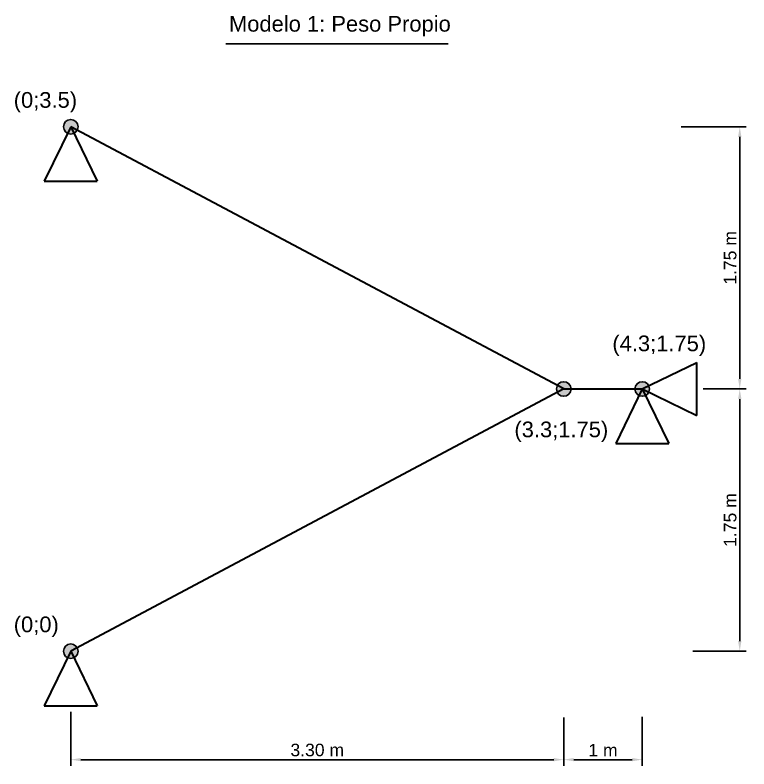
# Model space of a CAD drawing. Extents: x 266.21 to 273.32, y 45.46 to 48.86.
# Drawn here: x 268.307 to 269.476, y 45.455 to 46.655 of the extents above; entities that cross this region are included whole.
import ezdxf

# ---------------------------------------------------------------- set-up
doc = ezdxf.new("R2010")
doc.units = 0
doc.layers.get('0').update_dxf_attribs({"linetype": 'CONTINUOUS'})
doc.layers.get('Defpoints').update_dxf_attribs({"linetype": 'CONTINUOUS'})
doc.layers.add('Cotas', color=3, linetype='CONTINUOUS')
doc.styles.get("Standard").update_dxf_attribs({"font": 'arial.ttf', "height": 0.02})
doc.dimstyles.new('ISO-25', dxfattribs={"dimtxt": 0.01, "dimasz": 0.016, "dimexe": 0.001, "dimexo": 0.001, "dimgap": 0.005, "dimtad": 1, "dimtxsty": 'Standard', "dimcen": 0.016, "dimadec": 0, "dimazin": 0, "dimtfac": 1, "dimtmove": 0, "dimatfit": 3, "dimfxl": 0, "dimarcsym": 0})

# ---------------------------------------------------------------- blocks, each defined once
blk = doc.blocks.new('*D23')
at = {"color": 0, "lineweight": -2}
for p, q in [((269.3678, 46.4775), (269.4711, 46.4775)), ((269.4611, 46.0761), (269.4611, 46.4615)), ((269.4026, 46.0601), (269.4711, 46.0601))]:
    blk.add_line(p, q, dxfattribs=at)
at = {"color": 0}
for points in [[(269.4585, 46.4615), (269.4638, 46.4615), (269.4611, 46.4775)], [(269.4585, 46.0761), (269.4638, 46.0761), (269.4611, 46.0601)]]:
    blk.add_solid(points, dxfattribs=at)
at = {"layer": 'Defpoints', "color": 0}
for p in [(269.3578, 46.4775), (269.4611, 46.4775), (269.3926, 46.0601)]:
    blk.add_point(p, dxfattribs=at)
at = {"color": 0, "insert": (269.4459, 46.2688), "char_height": 0.02, "attachment_point": 5, "rotation": 90}
blk.add_mtext('1.75 m', dxfattribs=at)
blk = doc.blocks.new('*D22')
at = {"color": 0, "lineweight": -2}
for p, q in [((269.4026, 46.0601), (269.4711, 46.0601)), ((269.4611, 45.6586), (269.4611, 46.0441)), ((269.3862, 45.6426), (269.4711, 45.6426))]:
    blk.add_line(p, q, dxfattribs=at)
at = {"color": 0}
for points in [[(269.4585, 46.0441), (269.4638, 46.0441), (269.4611, 46.0601)], [(269.4585, 45.6586), (269.4638, 45.6586), (269.4611, 45.6426)]]:
    blk.add_solid(points, dxfattribs=at)
at = {"layer": 'Defpoints', "color": 0}
for p in [(269.3926, 46.0601), (269.4611, 46.0601), (269.3762, 45.6426)]:
    blk.add_point(p, dxfattribs=at)
at = {"color": 0, "insert": (269.4459, 45.8514), "char_height": 0.02, "attachment_point": 5, "rotation": 90}
blk.add_mtext('1.75 m', dxfattribs=at)
blk = doc.blocks.new('*D21')
at = {"color": 0, "lineweight": -2}
for p, q in [((269.1808, 45.537), (269.1808, 45.4599)), ((269.3058, 45.5383), (269.3058, 45.4599)), ((269.1968, 45.4699), (269.2898, 45.4699))]:
    blk.add_line(p, q, dxfattribs=at)
at = {"color": 0}
for points in [[(269.1968, 45.4726), (269.1968, 45.4673), (269.1808, 45.4699)], [(269.2898, 45.4726), (269.2898, 45.4673), (269.3058, 45.4699)]]:
    blk.add_solid(points, dxfattribs=at)
at = {"layer": 'Defpoints', "color": 0}
for p in [(269.3058, 45.5483), (269.1808, 45.547), (269.3058, 45.4699)]:
    blk.add_point(p, dxfattribs=at)
at = {"color": 0, "insert": (269.2433, 45.485), "char_height": 0.02, "attachment_point": 5}
blk.add_mtext('1 m', dxfattribs=at)
blk = doc.blocks.new('*D20')
at = {"color": 0, "lineweight": -2}
for p, q in [((268.3956, 45.5458), (268.3956, 45.4599)), ((269.1808, 45.5283), (269.1808, 45.4599)), ((268.4116, 45.4699), (269.1648, 45.4699))]:
    blk.add_line(p, q, dxfattribs=at)
at = {"color": 0}
for points in [[(268.4116, 45.4726), (268.4116, 45.4673), (268.3956, 45.4699)], [(269.1648, 45.4726), (269.1648, 45.4673), (269.1808, 45.4699)]]:
    blk.add_solid(points, dxfattribs=at)
at = {"layer": 'Defpoints', "color": 0}
for p in [(268.3956, 45.5558), (269.1808, 45.5383), (269.1808, 45.4699)]:
    blk.add_point(p, dxfattribs=at)
at = {"color": 0, "insert": (268.7882, 45.4852), "char_height": 0.02, "attachment_point": 5}
blk.add_mtext('3.30 m', dxfattribs=at)

msp = doc.modelspace()

# ---------------------------------------------------------------- hatches: boundary and pattern name
at = {"layer": 'Cotas'}
for points in [[(268.384, 46.4776, 1), (268.4072, 46.4776, 1)], [(269.1692, 46.0601, 1), (269.1924, 46.0601, 1)], [(269.2942, 46.0601, 1), (269.3174, 46.0601, 1)], [(268.384, 45.6426, 1), (268.4072, 45.6426, 1)]]:
    msp.add_hatch(color=256, dxfattribs=at).paths.add_polyline_path(points)

# ---------------------------------------------------------------- linework, layer by layer
msp.add_line((268.6427, 46.6097), (268.9968, 46.6097))
at = {"lineweight": 30}
for p, q in [((268.3956, 46.4776), (268.3533, 46.3908)), ((268.3956, 46.4776), (268.4379, 46.3908)), ((269.1808, 46.0601), (268.3956, 46.4776)), ((268.3533, 46.3908), (268.4379, 46.3908)), ((269.3058, 46.0601), (269.3926, 46.1024)), ((269.3926, 46.0178), (269.3926, 46.1024)), ((269.1808, 46.0601), (268.3956, 45.6426)), ((269.1808, 46.0601), (269.3058, 46.0601)), ((269.3058, 46.0601), (269.2635, 45.9733)), ((269.3058, 46.0601), (269.3481, 45.9733)), ((269.3058, 46.0601), (269.3926, 46.0178)), ((269.2635, 45.9733), (269.3481, 45.9733)), ((268.3956, 45.6426), (268.3533, 45.5558)), ((268.3956, 45.6426), (268.4379, 45.5558)), ((268.3533, 45.5558), (268.4379, 45.5558))]:
    msp.add_line(p, q, dxfattribs=at)
for centre in [(268.3956, 46.4776), (269.1808, 46.0601), (269.3058, 46.0601), (268.3956, 45.6426)]:
    msp.add_circle(centre, 0.0116)

# ---------------------------------------------------------------- texts
for s, p in [('Modelo 1: Peso Propio', (268.6476, 46.629)), ('(0;3.5)', (268.3048, 46.5078)), ('(4.3;1.75)', (269.2582, 46.1202)), ('(3.3;1.75)', (269.1022, 45.9832)), ('(0;0)', (268.3048, 45.6728))]:
    msp.add_text(s, height=0.025).set_placement(p)

# ---------------------------------------------------------------- dimensions: what is measured, and where the dimension line sits
for base, p1, p2, override, picture, middle in [((269.4611, 46.4775), (269.3926, 46.0601), (269.3578, 46.4775), {"dimexe": 0.01, "dimexo": 0.01, "dimpost": 'm', "dimtmove": 1}, '*D23', (269.4459, 46.2688)), ((269.4611, 46.0601), (269.3762, 45.6426), (269.3926, 46.0601), {"dimexe": 0.01, "dimexo": 0.01, "dimpost": 'm'}, '*D22', (269.4459, 45.8514))]:
    dim = msp.add_linear_dim(base=base, p1=p1, p2=p2, angle=90, text='1.75 m', dimstyle='ISO-25', override=override)
    dim.commit()
    dim.dimension.update_dxf_attribs({"geometry": picture, "text_midpoint": middle})
for base, p1, p2, text, override, picture, middle in [((269.1808, 45.4699), (268.3956, 45.5558), (269.1808, 45.5383), '3.30 m', {"dimexe": 0.01, "dimexo": 0.01, "dimpost": 'm'}, '*D20', (268.7882, 45.4852)), ((269.3058, 45.4699), (269.1808, 45.547), (269.3058, 45.5483), '1 m', {"dimexe": 0.01, "dimexo": 0.01, "dimpost": 'm', "dimtmove": 1}, '*D21', (269.2433, 45.485))]:
    dim = msp.add_linear_dim(base=base, p1=p1, p2=p2, text=text, dimstyle='ISO-25', override=override)
    dim.commit()
    dim.dimension.update_dxf_attribs({"geometry": picture, "text_midpoint": middle})

doc.saveas('drawing.dxf')
